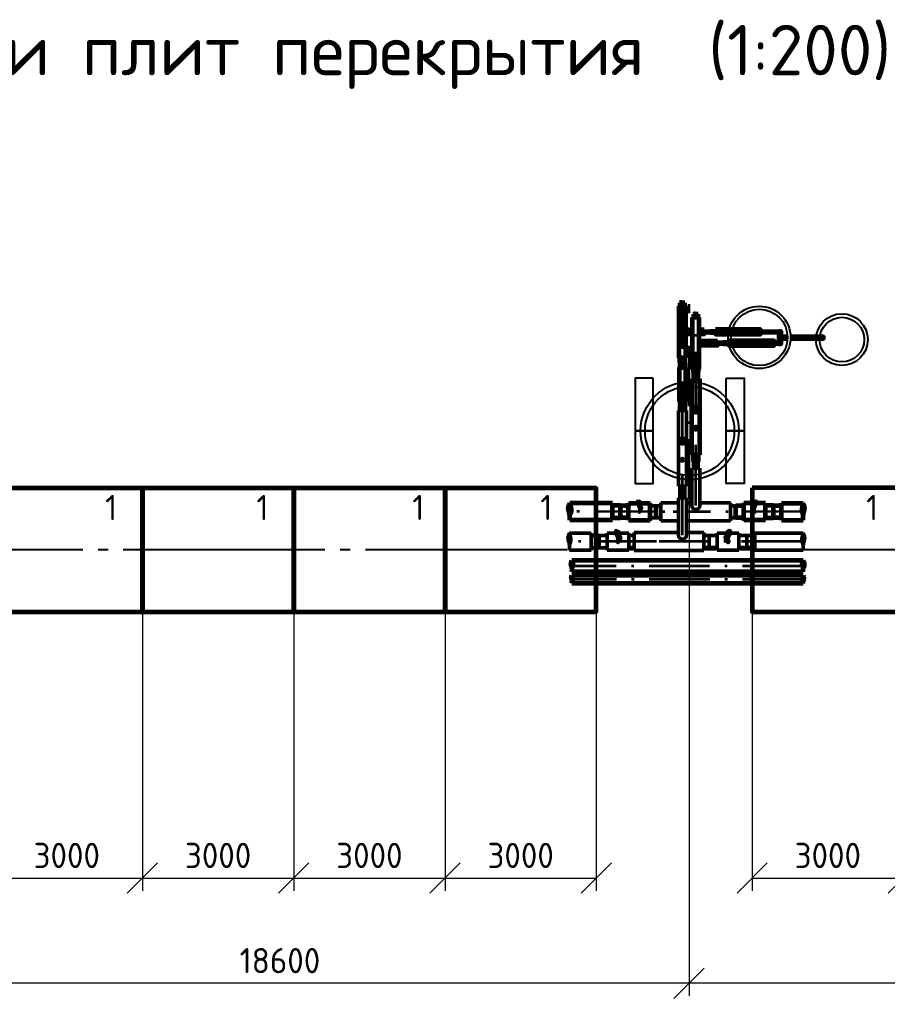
# Model space of a CAD drawing. Header units: metres. Extents: x 1563 to 4966, y -517 to 1463.
# Drawn here: x 2711.5 to 2797.6, y -179.2 to -82 of the extents above; entities that cross this region are included whole.
import ezdxf

# ---------------------------------------------------------------- set-up
doc = ezdxf.new("R2010")
doc.units = ezdxf.units.M
doc.linetypes.add('ACAD_ISO10W100', pattern=[18.5, 12, -3, 0.5, -3])
doc.linetypes.add('DASHDOT_axis', pattern=[24, 20, -1.5, 1, -1.5])
doc.layers.add('Основной', color=1, linetype='Continuous', lineweight=60)
doc.styles.add('-ISOCPEUR-', font='isocpeur.ttf')
doc.styles.add('GOST', font='GOST.shx', dxfattribs={"oblique": 15})
doc.styles.get("Standard").update_dxf_attribs({"font": 'GOST Common.ttf'})
doc.dimstyles.new('М 1 к 200', dxfattribs={"dimtxt": 3.5, "dimasz": 3, "dimexe": 1.25, "dimexo": 0, "dimgap": 1, "dimtad": 1, "dimdec": 0, "dimlfac": 200, "dimzin": 0, "dimdsep": 46, "dimtxsty": 'GOST', "dimblk": 'OBLIQUE', "dimcen": 5, "dimclrd": 256, "dimclre": 256, "dimclrt": 256, "dimazin": 2, "dimtfac": 1, "dimtdec": 0, "dimtmove": 0, "dimatfit": 3, "dimldrblk": 'NONE', "dimfxl": 1.25, "dimtolj": 1, "dimtzin": 0, "dimlwd": 20, "dimlwe": 20, "dimarcsym": 2})

# ---------------------------------------------------------------- blocks, each defined once
blk = doc.blocks.new('*U190')
at = {"layer": 'Основной'}
blk.add_lwpolyline([(-7.4, 0), (17.2, 0), (17.2, 30), (-7.4, 30)], close=True, dxfattribs=at)
at = {"flags": 1}
for tag, p in [('ПОЗИЦИЯ', (25.33, 28.45)), ('НАИМЕНОВАНИЕ', (25.38, 24.91)), ('ОБОЗНАЧЕНИЕ', (25.38, 21.03)), ('МАСССА_ЕД.,КГ.', (25.59, 17.11)), ('ПРИМЕЧАНИЕ', (25.77, 13.13))]:
    blk.add_attdef(tag, p, '', height=2.5, dxfattribs=at)
blk = doc.blocks.new('_Oblique')
at = {"color": 0, "linetype": 'ByBlock', "lineweight": -2}
blk.add_line((-0.5, -0.5), (0.5, 0.5), dxfattribs=at)
blk = doc.blocks.new('*D231')
at = {"lineweight": 20, "transparency": 16777216}
for p, q in [((2784.172, -140.811), (2784.172, -168.467)), ((2799.172, -140.811), (2799.172, -168.467)), ((2784.172, -167.217), (2799.172, -167.217))]:
    blk.add_line(p, q, dxfattribs=at)
at = {"layer": 'Defpoints', "color": 0, "lineweight": 50, "transparency": 16777216}
for p in [(2784.172, -140.811), (2799.172, -140.811), (2799.172, -167.217)]:
    blk.add_point(p, dxfattribs=at)
at = {"lineweight": 20, "transparency": 16777216, "xscale": 3, "yscale": 3, "zscale": 3, "rotation": 180}
blk.add_blockref('_Oblique', (2784.172, -167.217), dxfattribs=at)
at = {"lineweight": 20, "transparency": 16777216, "xscale": 3, "yscale": 3, "zscale": 3}
blk.add_blockref('_Oblique', (2799.172, -167.217), dxfattribs=at)
at = {"lineweight": 50, "transparency": 16777216, "insert": (2791.672, -164.967), "char_height": 2.5, "attachment_point": 5, "bg_fill": 3, "box_fill_scale": 1.1, "bg_fill_color": 256, "bg_fill_true_color": 13158600, "bg_fill_transparency": 0}
blk.add_mtext('\\A1;3000', dxfattribs=at)
blk = doc.blocks.new('_None')
blk = doc.blocks.new('*D232')
at = {"lineweight": 20, "transparency": 16777216}
for p, q in [((2753.722, -140.817), (2753.722, -168.467)), ((2768.722, -140.817), (2768.722, -168.467)), ((2753.722, -167.217), (2768.722, -167.217))]:
    blk.add_line(p, q, dxfattribs=at)
at = {"layer": 'Defpoints', "color": 0, "lineweight": 50, "transparency": 16777216}
for p in [(2753.722, -140.817), (2768.722, -140.817), (2768.722, -167.217)]:
    blk.add_point(p, dxfattribs=at)
at = {"lineweight": 20, "transparency": 16777216, "xscale": 3, "yscale": 3, "zscale": 3, "rotation": 180}
blk.add_blockref('_Oblique', (2753.722, -167.217), dxfattribs=at)
at = {"lineweight": 20, "transparency": 16777216, "xscale": 3, "yscale": 3, "zscale": 3}
blk.add_blockref('_Oblique', (2768.722, -167.217), dxfattribs=at)
at = {"lineweight": 50, "transparency": 16777216, "insert": (2761.222, -164.967), "char_height": 2.5, "attachment_point": 5, "bg_fill": 3, "box_fill_scale": 1.1, "bg_fill_color": 256, "bg_fill_true_color": 13158600, "bg_fill_transparency": 0}
blk.add_mtext('\\A1;3000', dxfattribs=at)
blk = doc.blocks.new('*D233')
at = {"lineweight": 20, "transparency": 16777216}
for p, q in [((2738.722, -140.817), (2738.722, -168.467)), ((2753.722, -140.817), (2753.722, -168.467)), ((2738.722, -167.217), (2753.722, -167.217))]:
    blk.add_line(p, q, dxfattribs=at)
at = {"layer": 'Defpoints', "color": 0, "lineweight": 50, "transparency": 16777216}
for p in [(2738.722, -140.817), (2753.722, -140.817), (2753.722, -167.217)]:
    blk.add_point(p, dxfattribs=at)
at = {"lineweight": 20, "transparency": 16777216, "xscale": 3, "yscale": 3, "zscale": 3, "rotation": 180}
blk.add_blockref('_Oblique', (2738.722, -167.217), dxfattribs=at)
at = {"lineweight": 20, "transparency": 16777216, "xscale": 3, "yscale": 3, "zscale": 3}
blk.add_blockref('_Oblique', (2753.722, -167.217), dxfattribs=at)
at = {"lineweight": 50, "transparency": 16777216, "insert": (2746.222, -164.967), "char_height": 2.5, "attachment_point": 5, "bg_fill": 3, "box_fill_scale": 1.1, "bg_fill_color": 256, "bg_fill_true_color": 13158600, "bg_fill_transparency": 0}
blk.add_mtext('\\A1;3000', dxfattribs=at)
blk = doc.blocks.new('*D234')
at = {"lineweight": 20, "transparency": 16777216}
for p, q in [((2723.722, -140.817), (2723.722, -168.467)), ((2738.722, -140.817), (2738.722, -168.467)), ((2723.722, -167.217), (2738.722, -167.217))]:
    blk.add_line(p, q, dxfattribs=at)
at = {"layer": 'Defpoints', "color": 0, "lineweight": 50, "transparency": 16777216}
for p in [(2723.722, -140.817), (2738.722, -140.817), (2738.722, -167.217)]:
    blk.add_point(p, dxfattribs=at)
at = {"lineweight": 20, "transparency": 16777216, "xscale": 3, "yscale": 3, "zscale": 3, "rotation": 180}
blk.add_blockref('_Oblique', (2723.722, -167.217), dxfattribs=at)
at = {"lineweight": 20, "transparency": 16777216, "xscale": 3, "yscale": 3, "zscale": 3}
blk.add_blockref('_Oblique', (2738.722, -167.217), dxfattribs=at)
at = {"lineweight": 50, "transparency": 16777216, "insert": (2731.222, -164.967), "char_height": 2.5, "attachment_point": 5, "bg_fill": 3, "box_fill_scale": 1.1, "bg_fill_color": 256, "bg_fill_true_color": 13158600, "bg_fill_transparency": 0}
blk.add_mtext('\\A1;3000', dxfattribs=at)
blk = doc.blocks.new('*D235')
at = {"lineweight": 20, "transparency": 16777216}
for p, q in [((2708.722, -140.817), (2708.722, -168.467)), ((2723.722, -140.817), (2723.722, -168.467)), ((2708.722, -167.217), (2723.722, -167.217))]:
    blk.add_line(p, q, dxfattribs=at)
at = {"layer": 'Defpoints', "color": 0, "lineweight": 50, "transparency": 16777216}
for p in [(2708.722, -140.817), (2723.722, -140.817), (2723.722, -167.217)]:
    blk.add_point(p, dxfattribs=at)
at = {"lineweight": 20, "transparency": 16777216, "xscale": 3, "yscale": 3, "zscale": 3, "rotation": 180}
blk.add_blockref('_Oblique', (2708.722, -167.217), dxfattribs=at)
at = {"lineweight": 20, "transparency": 16777216, "xscale": 3, "yscale": 3, "zscale": 3}
blk.add_blockref('_Oblique', (2723.722, -167.217), dxfattribs=at)
at = {"lineweight": 50, "transparency": 16777216, "insert": (2716.222, -164.967), "char_height": 2.5, "attachment_point": 5, "bg_fill": 3, "box_fill_scale": 1.1, "bg_fill_color": 256, "bg_fill_true_color": 13158600, "bg_fill_transparency": 0}
blk.add_mtext('\\A1;3000', dxfattribs=at)
blk = doc.blocks.new('*D268')
at = {"lineweight": 20, "transparency": 16777216}
for p, q in [((2865.322, -119.661), (2865.322, -178.904)), ((2777.919, -129.661), (2777.919, -178.904)), ((2865.322, -177.654), (2777.919, -177.654))]:
    blk.add_line(p, q, dxfattribs=at)
at = {"layer": 'Defpoints', "color": 0, "lineweight": 50, "transparency": 16777216}
for p in [(2865.322, -119.661), (2777.919, -129.661), (2777.919, -177.654)]:
    blk.add_point(p, dxfattribs=at)
at = {"lineweight": 20, "transparency": 16777216, "xscale": 3, "yscale": 3, "zscale": 3, "rotation": 180}
blk.add_blockref('_Oblique', (2777.919, -177.654), dxfattribs=at)
at = {"lineweight": 20, "transparency": 16777216, "xscale": 3, "yscale": 3, "zscale": 3}
blk.add_blockref('_Oblique', (2865.322, -177.654), dxfattribs=at)
at = {"lineweight": 50, "transparency": 16777216, "insert": (2821.621, -175.404), "char_height": 2.5, "attachment_point": 5, "bg_fill": 3, "box_fill_scale": 1.1, "bg_fill_color": 256, "bg_fill_true_color": 13158600, "bg_fill_transparency": 0}
blk.add_mtext('\\A1;15100', dxfattribs=at)
blk = doc.blocks.new('*D269')
at = {"lineweight": 20, "transparency": 16777216}
for p, q in [((2696.795, -129.492), (2696.795, -178.904)), ((2777.919, -129.661), (2777.919, -178.904)), ((2777.919, -177.654), (2696.795, -177.654))]:
    blk.add_line(p, q, dxfattribs=at)
at = {"layer": 'Defpoints', "color": 0, "lineweight": 50, "transparency": 16777216}
for p in [(2696.795, -129.492), (2777.919, -129.661), (2696.795, -177.654)]:
    blk.add_point(p, dxfattribs=at)
at = {"lineweight": 20, "transparency": 16777216, "xscale": 3, "yscale": 3, "zscale": 3, "rotation": 180}
blk.add_blockref('_Oblique', (2696.795, -177.654), dxfattribs=at)
at = {"lineweight": 20, "transparency": 16777216, "xscale": 3, "yscale": 3, "zscale": 3}
blk.add_blockref('_Oblique', (2777.919, -177.654), dxfattribs=at)
at = {"lineweight": 50, "transparency": 16777216, "insert": (2737.357, -175.404), "char_height": 2.5, "attachment_point": 5, "bg_fill": 3, "box_fill_scale": 1.1, "bg_fill_color": 256, "bg_fill_true_color": 13158600, "bg_fill_transparency": 0}
blk.add_mtext('\\A1;18600', dxfattribs=at)

msp = doc.modelspace()

# ---------------------------------------------------------------- linework, layer by layer
at = {"lineweight": 60}
for p, q in [((2777.5871, -110.4647), (2776.9252, -110.4647)), ((2776.9252, -115.598), (2776.9252, -110.4647)), ((2777.0171, -110.1559), (2777.0171, -110.4647)), ((2777.4951, -110.4647), (2777.4951, -110.1559)), ((2777.5871, -115.598), (2777.5871, -110.4647)), ((2778.9134, -111.5836), (2778.2516, -111.5836)), ((2778.2516, -116.7169), (2778.2516, -111.5836)), ((2778.3435, -111.2748), (2778.3435, -111.5836)), ((2778.8215, -111.5836), (2778.8215, -111.2748)), ((2778.9134, -116.7169), (2778.9134, -111.5836)), ((2778.3435, -117.0258), (2778.3435, -116.7169)), ((2778.3435, -117.0258), (2778.3435, -117.6894)), ((2778.8213, -117.6894), (2778.8213, -117.0258)), ((2778.8215, -116.7169), (2778.8215, -117.0258)), ((2778.9806, -117.6894), (2778.1843, -117.6894)), ((2778.1843, -125.21), (2778.1843, -117.6894)), ((2778.9806, -125.21), (2778.9806, -117.6894)), ((2778.9806, -125.21), (2778.1843, -125.21)), ((2778.3435, -125.8735), (2778.3435, -125.21)), ((2778.8213, -125.21), (2778.8213, -125.8735)), ((2778.3435, -125.8735), (2778.8213, -125.8735)), ((2778.3435, -125.8735), (2778.8213, -125.8735)), ((2770.3404, -130.0333), (2766.0871, -130.0333)), ((2770.3404, -131.7117), (2770.3404, -130.0333)), ((2771.9069, -131.7117), (2771.9069, -130.0333)), ((2771.9069, -130.0333), (2774.0701, -130.0333)), ((2774.0701, -131.7117), (2774.0701, -130.0333)), ((2783.3471, -131.7117), (2783.3471, -130.0333)), ((2785.5103, -130.0333), (2783.3471, -130.0333)), ((2785.5103, -131.7117), (2785.5103, -130.0333)), ((2787.0768, -131.7117), (2787.0768, -130.0333)), ((2787.0768, -130.0333), (2789.24, -130.0333)), ((2771.1236, -130.2664), (2770.3404, -130.2664)), ((2771.1236, -130.2664), (2771.9069, -130.2664)), ((2771.1236, -131.4786), (2771.1236, -130.2664)), ((2771.1236, -131.4786), (2771.1236, -130.2664)), ((2782.5639, -130.2664), (2783.3471, -130.2664)), ((2786.2936, -130.2664), (2785.5103, -130.2664)), ((2786.2936, -131.4786), (2786.2936, -130.2664)), ((2786.2936, -130.2664), (2787.0768, -130.2664)), ((2786.2936, -131.4786), (2786.2936, -130.2664)), ((2770.3404, -131.7117), (2766.0871, -131.7117)), ((2770.3404, -131.4786), (2771.1236, -131.4786)), ((2771.9069, -131.4786), (2771.1236, -131.4786)), ((2771.9069, -131.7117), (2774.0701, -131.7117)), ((2783.3471, -131.4786), (2782.5639, -131.4786)), ((2785.5103, -131.7117), (2783.3471, -131.7117)), ((2785.5103, -131.4786), (2786.2936, -131.4786)), ((2787.0768, -131.4786), (2786.2936, -131.4786)), ((2787.0768, -131.7117), (2789.24, -131.7117))]:
    msp.add_line(p, q, dxfattribs=at)
at = {"color": 3, "linetype": 'ACAD_ISO10W100', "lineweight": 35, "ltscale": 0.5}
for p, q in [((2778.5824, -130.2458), (2778.5824, -111.3797)), ((2774.5472, -130.8725), (2766.2081, -130.8586)), ((2775.5315, -130.8725), (2775.1001, -130.8725)), ((2776.8579, -130.8725), (2776.3278, -130.8725)), ((2789.3009, -130.8569), (2777.6542, -130.8725)), ((2774.6976, -133.8274), (2766.174, -133.8273)), ((2789.1224, -133.8277), (2774.9497, -133.8274)), ((2789.2009, -136.2696), (2766.2708, -136.2696)), ((2789.2187, -137.5968), (2766.2855, -137.5968))]:
    msp.add_line(p, q, dxfattribs=at)
at = {"color": 5, "lineweight": 50}
for p, q in [((2777.6542, -120.8215), (2776.8579, -120.8215)), ((2776.8579, -128.3421), (2776.8579, -120.8215)), ((2777.6542, -128.3421), (2777.6542, -120.8215)), ((2777.6542, -128.3421), (2776.8579, -128.3421)), ((2777.0171, -129.4919), (2777.0171, -128.3421)), ((2777.4949, -128.3421), (2777.4949, -129.4919)), ((2776.8579, -129.4919), (2777.6542, -129.4919)), ((2776.8579, -129.4919), (2776.8579, -133.2306)), ((2777.0171, -129.4919), (2777.4949, -129.4919)), ((2777.6542, -129.4919), (2777.6542, -133.2306)), ((2768.2185, -132.9925), (2766.0553, -132.9925)), ((2768.2185, -134.6708), (2768.2185, -132.9925)), ((2769.7849, -134.6708), (2769.7849, -132.9925)), ((2769.7849, -132.9925), (2771.9481, -132.9925)), ((2771.9481, -134.6708), (2771.9481, -132.9925)), ((2772.479, -132.9425), (2772.479, -134.712)), ((2772.479, -132.9425), (2776.8579, -132.9425)), ((2777.6542, -132.9425), (2779.3802, -132.9425)), ((2779.3802, -132.9425), (2779.3802, -134.712)), ((2780.6943, -134.6667), (2780.6943, -132.9883)), ((2782.8575, -132.9883), (2780.6943, -132.9883)), ((2782.8575, -134.6667), (2782.8575, -132.9883)), ((2784.424, -134.6667), (2784.424, -132.9883)), ((2784.424, -132.9883), (2789.24, -132.9883)), ((2769.0017, -133.2256), (2768.2185, -133.2256)), ((2769.0017, -133.2256), (2769.7849, -133.2256)), ((2769.0017, -134.4377), (2769.0017, -133.2256)), ((2769.0017, -134.4377), (2769.0017, -133.2256)), ((2769.0017, -134.4377), (2769.0017, -133.2256)), ((2769.0017, -134.4377), (2769.0017, -133.2256)), ((2771.9481, -133.2234), (2771.9481, -134.4311)), ((2772.479, -133.2234), (2771.9481, -133.2234)), ((2771.9481, -133.2234), (2771.9481, -134.4311)), ((2771.9481, -133.2234), (2771.9481, -134.4311)), ((2771.9481, -133.2234), (2771.9481, -134.4311)), ((2779.3802, -133.2234), (2779.9111, -133.2234)), ((2779.9111, -133.2214), (2780.6943, -133.2214)), ((2779.9111, -134.4336), (2779.9111, -133.2214)), ((2779.9111, -133.2234), (2779.9111, -134.4311)), ((2779.9111, -133.2234), (2779.9111, -134.4311)), ((2779.9111, -133.2234), (2779.9111, -134.4311)), ((2779.9111, -133.2234), (2779.9111, -134.4311)), ((2779.9111, -133.2234), (2779.9111, -134.4311)), ((2779.9111, -133.2234), (2779.9111, -134.4311)), ((2780.6943, -133.2192), (2780.6943, -134.427)), ((2780.6943, -133.2192), (2780.6943, -134.427)), ((2780.6943, -133.2192), (2780.6943, -134.427)), ((2780.6943, -133.2192), (2780.6943, -134.427)), ((2783.6408, -133.2214), (2782.8575, -133.2214)), ((2783.6408, -134.4336), (2783.6408, -133.2214)), ((2783.6408, -134.4336), (2783.6408, -133.2214)), ((2783.6408, -134.4336), (2783.6408, -133.2214)), ((2783.6408, -133.2214), (2784.424, -133.2214)), ((2768.2185, -134.6708), (2766.0553, -134.6708)), ((2768.2185, -134.4377), (2769.0017, -134.4377)), ((2769.7849, -134.4377), (2769.0017, -134.4377)), ((2769.7849, -134.6708), (2771.9481, -134.6708)), ((2772.479, -134.4311), (2771.9481, -134.4311)), ((2772.479, -134.712), (2779.3802, -134.712)), ((2779.3802, -134.4311), (2779.9111, -134.4311)), ((2780.6943, -134.4336), (2779.9111, -134.4336)), ((2782.8575, -134.6667), (2780.6943, -134.6667)), ((2782.8575, -134.4336), (2783.6408, -134.4336)), ((2784.424, -134.4336), (2783.6408, -134.4336)), ((2784.424, -134.6667), (2789.24, -134.6667))]:
    msp.add_line(p, q, dxfattribs=at)
at = {"lineweight": 50}
for p, q in [((2778.3435, -125.8735), (2778.3435, -126.5371)), ((2778.8213, -125.8735), (2778.3435, -125.8735)), ((2778.8213, -125.8735), (2778.8213, -126.5371)), ((2778.1843, -126.5371), (2778.9806, -126.5371)), ((2778.1843, -126.5371), (2778.1843, -130.2759)), ((2778.3435, -126.5371), (2778.8213, -126.5371)), ((2778.9806, -126.5371), (2778.9806, -130.2759)), ((2774.0701, -129.9877), (2774.0701, -131.7573)), ((2775.1318, -129.9877), (2775.1318, -131.7573)), ((2775.1318, -129.9877), (2776.8579, -129.9877)), ((2777.6542, -129.9877), (2778.1843, -129.9877)), ((2778.9806, -129.9877), (2782.033, -129.9877)), ((2782.033, -129.9877), (2782.033, -131.7573)), ((2783.3471, -129.9877), (2783.3471, -131.7573)), ((2782.033, -130.2687), (2782.5639, -130.2687)), ((2775.1318, -131.7573), (2776.8579, -131.7573)), ((2777.6542, -131.7573), (2782.033, -131.7573)), ((2782.033, -131.4764), (2782.5639, -131.4764))]:
    msp.add_line(p, q, dxfattribs=at)
for p, q in [((2775.1318, -130.2687), (2775.1001, -130.2687)), ((2775.1318, -131.4764), (2775.1001, -131.4764))]:
    msp.add_line(p, q)
at = {"color": 4, "lineweight": 60}
for p, q in [((2773.0771, -135.7166), (2766.3068, -135.7166)), ((2789.24, -135.7166), (2773.0771, -135.7167)), ((2773.0771, -136.8225), (2766.3068, -136.8225)), ((2789.24, -136.8225), (2773.0771, -136.8225))]:
    msp.add_line(p, q, dxfattribs=at)
at = {"color": 6, "lineweight": 60}
for p, q in [((2789.24, -137.1987), (2766.3068, -137.1987)), ((2789.24, -137.995), (2766.3068, -137.995))]:
    msp.add_line(p, q, dxfattribs=at)
at = {"color": 3, "linetype": 'ACAD_ISO10W100', "lineweight": 35, "ltscale": 0.5}
for points in [[(2777.256, -133.2006), (2777.2517, -110.1385)], [(2777.9192, -129.661), (2777.9192, -110.2751)], [(2777.2522, -113.0444), (2778.2516, -113.0444)], [(2778.9134, -113.0444), (2786.8996, -113.0444)], [(2787.0043, -113.6044), (2787.6824, -113.6044)], [(2787.9808, -113.6044), (2791.2375, -113.6044)], [(2786.8996, -114.1503), (2778.5824, -114.1503)]]:
    msp.add_lwpolyline(points, dxfattribs=at)
at = {"color": 0, "linetype": 'ByBlock'}
for points in [[(2774.3563, -117.62), (2772.5867, -117.62), (2772.5867, -122.8401), (2774.3563, -122.8401)], [(2781.6059, -117.62), (2783.3754, -117.62), (2783.3754, -122.8401), (2781.6059, -122.8401)], [(2774.3563, -122.8401), (2772.5867, -122.8401), (2772.5867, -128.0603), (2774.3563, -128.0603)], [(2781.6059, -122.8401), (2783.3754, -122.8401), (2783.3754, -128.0603), (2781.6059, -128.0603)]]:
    msp.add_lwpolyline(points, close=True, dxfattribs=at)
at = {"color": 2, "linetype": 'DASHDOT_axis', "lineweight": 25}
msp.add_lwpolyline([(3161.8218, -149.1612), (2970.3218, -149.1612), (2970.3218, -134.6612), (2940.3218, -134.6612), (2875.3218, -134.6612), (2875.3218, -119.6612), (2855.3218, -119.6612), (2855.3218, -134.6612), (2789.8218, -134.6612), (2696.8218, -134.6612), (2638.8218, -134.6612), (2627.3218, -134.6612), (2627.3218, -124.6612), (2615.8218, -124.6612), (2284.3218, -124.6612)], dxfattribs=at)
at = {"color": 5, "lineweight": 50}
msp.add_lwpolyline([(2777.4949, -129.0057), (2777.0171, -129.0057)], dxfattribs=at)
at = {"lineweight": 50}
for points in [[(2775.1001, -130.2687), (2774.5472, -130.2687), (2774.0701, -130.2687)], [(2775.1001, -131.4764), (2774.5472, -131.4764), (2774.0701, -131.4764)]]:
    msp.add_lwpolyline(points, dxfattribs=at)
at = {"color": 0, "linetype": 'ByBlock'}
for centre, radius in [((2784.8853, -113.5747), 3.0956), ((2784.8853, -113.5747), 2.7972), ((2793.0673, -113.7944), 2.5658), ((2793.0673, -113.7944), 2.2119), ((2777.9811, -122.8401), 4.8663), ((2777.9811, -122.8401), 4.4239)]:
    msp.add_circle(centre, radius, dxfattribs=at)
at = {"lineweight": 60}
for centre, radius in [((2778.5824, -120.7249), 0.2861), ((2778.5824, -122.5829), 0.127)]:
    msp.add_circle(centre, radius, dxfattribs=at)
at = {"color": 5, "lineweight": 50}
for centre, radius in [((2777.256, -123.857), 0.2861), ((2777.256, -125.715), 0.127), ((2770.8665, -133.8317), 0.099), ((2781.7759, -133.8275), 0.099)]:
    msp.add_circle(centre, radius, dxfattribs=at)
at = {"lineweight": 30}
for centre in [(2772.9885, -130.8725), (2784.4287, -130.8725)]:
    msp.add_circle(centre, 0.099, dxfattribs=at)
at = {"lineweight": 50}
msp.add_arc((2778.5824, -130.2458), 0.3993, 184.315594, 355.684406, dxfattribs=at)
at = {"color": 5, "lineweight": 50}
msp.add_arc((2777.256, -133.2006), 0.3993, 184.315594, 355.684406, dxfattribs=at)
at = {"lineweight": 60}
for points in [[(2777.4951, -110.1559), (2777.264, -110.142), (2777.1517, -110.1144), (2777.0171, -110.1559)], [(2777.0171, -110.1559), (2777.2364, -110.1934), (2777.3471, -110.1558)], [(2778.8215, -111.2748), (2778.5903, -111.2609), (2778.4781, -111.2333), (2778.3435, -111.2748)], [(2778.3435, -111.2748), (2778.5628, -111.3123), (2778.6735, -111.2747)], [(2766.0871, -131.7117), (2766.0386, -130.9), (2765.9415, -130.5059), (2766.0871, -130.0333)], [(2766.0871, -130.0333), (2766.2188, -130.8034), (2766.0867, -131.1919)], [(2789.24, -130.0333), (2789.1082, -130.8034), (2789.2404, -131.1919)], [(2789.24, -131.7117), (2789.2885, -130.9), (2789.3856, -130.5059), (2789.24, -130.0333)]]:
    msp.add_spline(points, degree=3, dxfattribs=at)
at = {"lineweight": 30}
for points in [[(2772.9885, -130.8725), (2772.9414, -130.4715), (2772.7512, -129.9318), (2772.845, -129.7038)], [(2772.9885, -130.8725), (2773.0461, -130.3446), (2772.8425, -129.9192), (2772.9362, -129.6912)], [(2772.9885, -130.8725), (2773.2715, -130.4535), (2772.9652, -129.9287), (2773.059, -129.7007)], [(2784.4287, -130.8725), (2784.1456, -130.4535), (2784.452, -129.9287), (2784.3582, -129.7007)], [(2784.4287, -130.8725), (2784.3711, -130.3446), (2784.5747, -129.9192), (2784.4809, -129.6912)], [(2784.4287, -130.8725), (2784.4758, -130.4715), (2784.666, -129.9318), (2784.5722, -129.7038)]]:
    msp.add_spline(points, degree=3, dxfattribs=at)
at = {"color": 5, "lineweight": 50}
for points in [[(2766.0553, -134.6708), (2766.0068, -133.8591), (2765.9097, -133.465), (2766.0553, -132.9925)], [(2766.0553, -132.9925), (2766.187, -133.7626), (2766.0549, -134.1511)], [(2770.8665, -133.8317), (2770.8195, -133.4307), (2770.6293, -132.891), (2770.7231, -132.6629)], [(2770.8665, -133.8317), (2770.9241, -133.3037), (2770.7206, -132.8784), (2770.8143, -132.6504)], [(2770.8665, -133.8317), (2771.1496, -133.4126), (2770.8433, -132.8878), (2770.9371, -132.6598)], [(2781.7759, -133.8275), (2781.4929, -133.4085), (2781.7992, -132.8837), (2781.7054, -132.6557)], [(2781.7759, -133.8275), (2781.7183, -133.2996), (2781.9219, -132.8742), (2781.8282, -132.6462)], [(2781.7759, -133.8275), (2781.823, -133.4265), (2782.0132, -132.8868), (2781.9194, -132.6588)], [(2789.24, -132.9883), (2789.1082, -133.7584), (2789.2404, -134.1469)], [(2789.24, -134.6667), (2789.2885, -133.855), (2789.3856, -133.4609), (2789.24, -132.9883)]]:
    msp.add_spline(points, degree=3, dxfattribs=at)
at = {"color": 4, "lineweight": 60}
for points in [[(2766.3068, -136.8225), (2766.275, -136.2845), (2766.2114, -136.0262), (2766.3068, -135.7166)], [(2766.3068, -135.7166), (2766.3932, -136.2213), (2766.3066, -136.4759)], [(2789.24, -136.8225), (2789.2082, -136.2845), (2789.1446, -136.0262), (2789.24, -135.7166)], [(2789.24, -135.7166), (2789.3263, -136.2213), (2789.2397, -136.4759)]]:
    msp.add_spline(points, degree=3, dxfattribs=at)
at = {"color": 6, "lineweight": 60}
for points in [[(2766.3068, -137.995), (2766.2847, -137.5939), (2766.2404, -137.4141), (2766.3068, -137.1987)], [(2766.3068, -137.1987), (2766.3669, -137.5498), (2766.3067, -137.727)], [(2789.24, -137.995), (2789.2179, -137.5939), (2789.1736, -137.4141), (2789.24, -137.1987)], [(2789.24, -137.1987), (2789.3001, -137.5498), (2789.2398, -137.727)]]:
    msp.add_spline(points, degree=3, dxfattribs=at)
at = {"layer": 'Основной'}
for points in [[(2778.2516, -113.2645), (2777.5871, -113.2645), (2777.5871, -112.7983), (2778.2516, -112.7983)], [(2779.4192, -112.7983), (2779.4192, -113.2645), (2778.9134, -113.2645)], [(2778.9134, -112.7983), (2779.4192, -112.7983)], [(2779.4192, -112.7983), (2779.4192, -113.2645)], [(2779.9787, -112.9848), (2779.9787, -113.1041), (2779.4192, -113.1041), (2779.4192, -112.9848), (2779.9787, -112.9848)], [(2779.9787, -112.9848), (2779.9787, -113.1041), (2780.5381, -113.1041), (2780.5381, -112.9848), (2779.9787, -112.9848)], [(2780.5381, -112.7983), (2780.5381, -113.2645), (2785.0137, -113.2645), (2785.0137, -112.7983), (2780.5381, -112.7983)], [(2780.5381, -112.7983), (2780.5381, -113.2645)], [(2785.5732, -112.9848), (2785.5732, -113.1041), (2785.0137, -113.1041), (2785.0137, -112.9848), (2785.5732, -112.9848)], [(2785.5732, -112.9848), (2786.8996, -112.9848), (2786.8996, -113.1041), (2785.5732, -113.1041)], [(2786.8365, -112.9665), (2787.0043, -112.9665), (2787.0043, -114.2423), (2786.8365, -114.2423), (2786.8365, -114.21)], [(2786.8365, -112.9848), (2786.8365, -112.9665)], [(2786.8365, -114.0906), (2786.8365, -113.1041)], [(2787.0043, -113.5205), (2787.0043, -113.6883), (2787.6803, -113.6883)], [(2787.6821, -113.5205), (2787.0043, -113.5205)], [(2787.9789, -113.6883), (2791.2375, -113.6883), (2791.2375, -113.5205), (2787.9805, -113.5205)], [(2780.7456, -113.9172), (2780.7456, -114.3834), (2778.9134, -114.3834), (2778.9134, -113.9172), (2780.7456, -113.9172)], [(2781.3051, -114.0906), (2781.3051, -114.21), (2780.7456, -114.21), (2780.7456, -114.0906), (2781.3051, -114.0906)], [(2781.3051, -114.0906), (2781.3051, -114.21), (2781.8645, -114.21), (2781.8645, -114.0906), (2781.3051, -114.0906)], [(2781.8645, -113.9041), (2781.8645, -114.3703), (2786.3401, -114.3703), (2786.3401, -113.9041), (2781.8645, -113.9041)], [(2781.8645, -113.9041), (2781.8645, -114.3703)], [(2786.8996, -114.0906), (2786.8996, -114.21), (2786.3401, -114.21), (2786.3401, -114.0906), (2786.8996, -114.0906)], [(2777.5871, -115.598), (2776.9252, -115.598)], [(2777.0171, -116.0843), (2777.0171, -115.598)], [(2777.4951, -116.0843), (2777.0171, -116.0843)], [(2777.0171, -116.0843), (2777.0171, -116.5705)], [(2777.4951, -116.0843), (2777.4951, -115.598)], [(2777.4951, -116.0843), (2777.4951, -116.5705)], [(2776.9252, -116.5705), (2776.9252, -119.8491), (2777.5871, -119.8491), (2777.5871, -116.5705)], [(2776.9252, -116.5705), (2777.5871, -116.5705)], [(2778.9134, -116.7169), (2778.2516, -116.7169)], [(2778.3435, -117.0258), (2778.8215, -117.0258)], [(2777.0171, -119.8491), (2777.0171, -120.8215)], [(2777.0171, -120.3353), (2777.4951, -120.3353)], [(2777.4951, -119.8491), (2777.4951, -120.8215)], [(2774.6348, -130.2687), (2774.6348, -131.4764)], [(2782.5639, -131.4786), (2782.5639, -130.2664)], [(2786.2936, -131.4786), (2786.2936, -130.2664), (2786.715, -130.2664)]]:
    msp.add_lwpolyline(points, dxfattribs=at)
for centre in [(2782.7759, -113.0314), (2784.1023, -114.1372)]:
    msp.add_circle(centre, 0.2051, dxfattribs=at)
for centre in [(2786.8996, -113.0444), (2786.8996, -114.1503)]:
    msp.add_arc(centre, 0.0597, 270, 90, dxfattribs=at)

# ---------------------------------------------------------------- block references
at = {"layer": 'Основной', "xscale": 0.4999999999999996, "yscale": 0.4999999999999996, "zscale": 0.4999999999999996, "rotation": 270}
for p in [(2708.7215, -132.2167), (2723.7215, -132.2167), (2738.7215, -132.2167), (2753.7215, -132.2167), (2784.1718, -132.2112)]:
    msp.add_blockref('*U190', p, dxfattribs=at)

# ---------------------------------------------------------------- texts
at = {"color": 0, "style": '-ISOCPEUR-'}
msp.add_text('План раскладки плит перекрытия  (1:200)', height=5, dxfattribs=at).set_placement((2663.5766, -87.5664))

# ---------------------------------------------------------------- next in the draw order: dimensions: what is measured, and where the dimension line sits
at = {"lineweight": 50}
for base, p1, p2, picture, middle in [((2768.7215, -167.2166), (2753.7215, -140.8167), (2768.7215, -140.8167), '*D232', (2761.2215, -164.9666)), ((2799.1718, -167.2166), (2784.1718, -140.8112), (2799.1718, -140.8112), '*D231', (2791.6718, -164.9666))]:
    dim = msp.add_linear_dim(base=base, p1=p1, p2=p2, dimstyle='М 1 к 200', override={"dimtxt": 2.5, "dimtxsty": 'Standard', "dimtfill": 1}, dxfattribs=at)
    dim.commit()
    dim.dimension.update_dxf_attribs({"geometry": picture, "text_midpoint": middle})

# ---------------------------------------------------------------- next in the draw order: dimensions: what is measured, and where the dimension line sits
dim = msp.add_linear_dim(base=(2777.9192, -177.6542), p1=(2865.3218, -119.6612), p2=(2777.9192, -129.661), text='15100', dimstyle='М 1 к 200', override={"dimtxt": 2.5, "dimtxsty": 'Standard', "dimtfill": 1}, dxfattribs=at)
dim.commit()
dim.dimension.update_dxf_attribs({"geometry": '*D268', "text_midpoint": (2821.6205, -175.4042)})
dim = msp.add_linear_dim(base=(2753.7215, -167.2166), p1=(2738.7215, -140.8167), p2=(2753.7215, -140.8167), dimstyle='М 1 к 200', override={"dimtxt": 2.5, "dimtxsty": 'Standard', "dimtfill": 1}, dxfattribs=at)
dim.commit()
dim.dimension.update_dxf_attribs({"geometry": '*D233', "text_midpoint": (2746.2215, -164.9666)})

# ---------------------------------------------------------------- next in the draw order: texts
at = {"lineweight": 50, "insert": (2799.1718, -129.1962), "char_height": 2.5, "attachment_point": 3}
msp.add_mtext_dynamic_manual_height_columns('\\pxr1;1', width=15, gutter_width=12.5, heights=[0], dxfattribs=at)

# ---------------------------------------------------------------- next in the draw order: dimensions: what is measured, and where the dimension line sits
at = {"lineweight": 50}
dim = msp.add_linear_dim(base=(2738.7215, -167.2166), p1=(2723.7215, -140.8167), p2=(2738.7215, -140.8167), dimstyle='М 1 к 200', override={"dimtxt": 2.5, "dimtxsty": 'Standard', "dimtfill": 1}, dxfattribs=at)
dim.commit()
dim.dimension.update_dxf_attribs({"geometry": '*D234', "text_midpoint": (2731.2215, -164.9666)})

# ---------------------------------------------------------------- next in the draw order: dimensions: what is measured, and where the dimension line sits
dim = msp.add_linear_dim(base=(2723.7215, -167.2166), p1=(2708.7215, -140.8167), p2=(2723.7215, -140.8167), dimstyle='М 1 к 200', override={"dimtxt": 2.5, "dimtxsty": 'Standard', "dimtfill": 1}, dxfattribs=at)
dim.commit()
dim.dimension.update_dxf_attribs({"geometry": '*D235', "text_midpoint": (2716.2215, -164.9666)})

# ---------------------------------------------------------------- next in the draw order: dimensions: what is measured, and where the dimension line sits
dim = msp.add_linear_dim(base=(2696.7945, -177.6542), p1=(2777.9192, -129.661), p2=(2696.7945, -129.4919), text='18600', dimstyle='М 1 к 200', override={"dimtxt": 2.5, "dimtxsty": 'Standard', "dimtfill": 1}, dxfattribs=at)
dim.commit()
dim.dimension.update_dxf_attribs({"geometry": '*D269', "text_midpoint": (2737.3569, -175.4042)})

# ---------------------------------------------------------------- next in the draw order: texts
at = {"lineweight": 50, "char_height": 2.5, "attachment_point": 3}
for insert in [(2723.7215, -129.2017), (2738.7215, -129.2017), (2754.1718, -129.1962), (2766.8574, -129.1962)]:
    msp.add_mtext_dynamic_manual_height_columns('\\pxr1;1', width=15, gutter_width=12.5, heights=[0], dxfattribs=dict(at, insert=insert))

doc.saveas('drawing.dxf')
